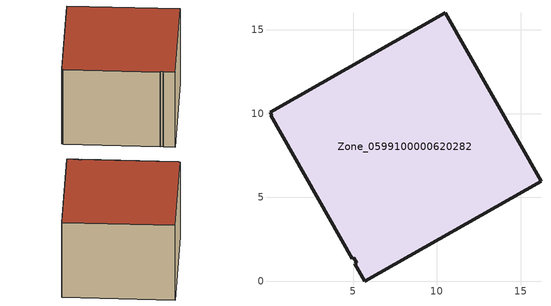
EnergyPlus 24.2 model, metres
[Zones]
Zone_0599100000620282
 floor ground (C_G): 5.2,1.12 5.04,1.4 4.94,1.34 0.08,9.9 0.15,9.89 0.05,10.07 10.49,16.01 16.2,5.97 5.7,0 5.1,1.06 z0
 wall outside (C_F): 0.05,10.07 0.15,9.89 0.08,9.9 4.94,1.34 5.04,1.4 5.2,1.12 5.1,1.06 5.7,0 16.2,5.97 10.49,16.01 0.05,10.07 z0:8.96
 roof outside (C_R): 16.2,5.97 10.49,16.01 0.05,10.07 0.15,9.89 0.08,9.9 4.94,1.34 5.04,1.4 5.2,1.12 5.1,1.06 5.7,0 z8.96
[BUILDING]
Pand.0599100000620282: North Axis=0; Terrain=City; Loads Convergence Tolerance Value=0.04; Temperature Convergence Tolerance Value=0.4; Solar Distribution=FullExterior; Maximum Number of Warmup Days=25; Minimum Number of Warmup Days=1
[Site:Location]
Rotterdam.The.Hague.AP_ZH_NLD Design_Conditions: Latitude=51.96; Longitude=4.45; Time Zone=1; Elevation=-4.5
[SITE:GROUNDTEMPERATURE:BUILDINGSURFACE]
18, 18, 18, 18, 18, 18, 18, 18, 18, 18, 18, 18
[MATERIAL] Thermal Absorptance=0.9; Solar Absorptance=0.7; Visible Absorptance=0.7
Name | Roughness | Thickness | Conductivity | Density | Specific Heat
G.D.1965 | MediumSmooth | 0.15 | 1 | 540 | 1210
F.D.1965 | Rough | 0.3 | 0.857143 | 1920 | 840
R.D.1965 | MediumRough | 0.2 | 0.08 | 1500 | 1000
[CONSTRUCTION]
C_G: G.D.1965
C_F: F.D.1965
C_R: R.D.1965
[ZONE]
Zone_0599100000620282: Type=1; Multiplier=1; Ceiling Height=Autocalculate; Volume=Autocalculate; Floor Area=autocalculate; Part of Total Floor Area=Yes
[ZONEINFILTRATION:DESIGNFLOWRATE]
Infil_Zone_0599100000620282: Zone or ZoneList or Space or SpaceList=Zone_0599100000620282; Schedule=AlwaysOn; Design Flow Rate Calculation Method=Flow/Area; Flow Rate per Floor Area=0.0042; Constant Term Coefficient=1; Temperature Term Coefficient=0; Velocity Term Coefficient=0; Velocity Squared Term Coefficient=0
[HVACTEMPLATE:ZONE:IDEALLOADSAIRSYSTEM]
Zone_0599100000620282: Maximum Heating Supply Air Temperature=50; Minimum Cooling Supply Air Temperature=13; Maximum Heating Supply Air Humidity Ratio=0.0156; Minimum Cooling Supply Air Humidity Ratio=0.0077; Heating Limit=NoLimit; Cooling Limit=NoLimit; Dehumidification Control Type=ConstantSensibleHeatRatio; Cooling Sensible Heat Ratio=0.7; Dehumidification Setpoint=60; Humidification Control Type=None; Humidification Setpoint=30; Outdoor Air Method=None; Outdoor Air Flow Rate per Person=0.00944; Outdoor Air Flow Rate per Zone Floor Area=0; Outdoor Air Flow Rate per Zone=0; Demand Controlled Ventilation Type=None; Outdoor Air Economizer Type=NoEconomizer; Heat Recovery Type=None; Sensible Heat Recovery Effectiveness=0.7; Latent Heat Recovery Effectiveness=0.65
[ZONECONTROL:THERMOSTAT]
ThermostatControl_Zone_0599100000620282: Zone or ZoneList=Zone_0599100000620282; Control Type Schedule=DualSetpointControlType; Control 1=Thermostat_Zone_0599100000620282; Temperature Difference Between Cutout And Setpoint=0
[THERMOSTATSETPOINT:DUALSETPOINT]
Thermostat_Zone_0599100000620282: Heating Setpoint Temperature Schedule=HeatingSetpoint_Zone_0599100000620282; Cooling Setpoint Temperature Schedule=CoolingSetpoint_Zone_0599100000620282
[SCHEDULE:COMPACT]
HeatingSetpoint_Zone_0599100000620282: Through: 12/31, For: AllDays, Until: 24:00, 21
CoolingSetpoint_Zone_0599100000620282: Through: 12/31, For: AllDays, Until: 24:00, 24
DualSetpointControlType: Through: 12/31, For: AllDays, Until: 24:00, 4
AlwaysOn: Through: 12/31, For: AllDays, Until: 24:00, 1
